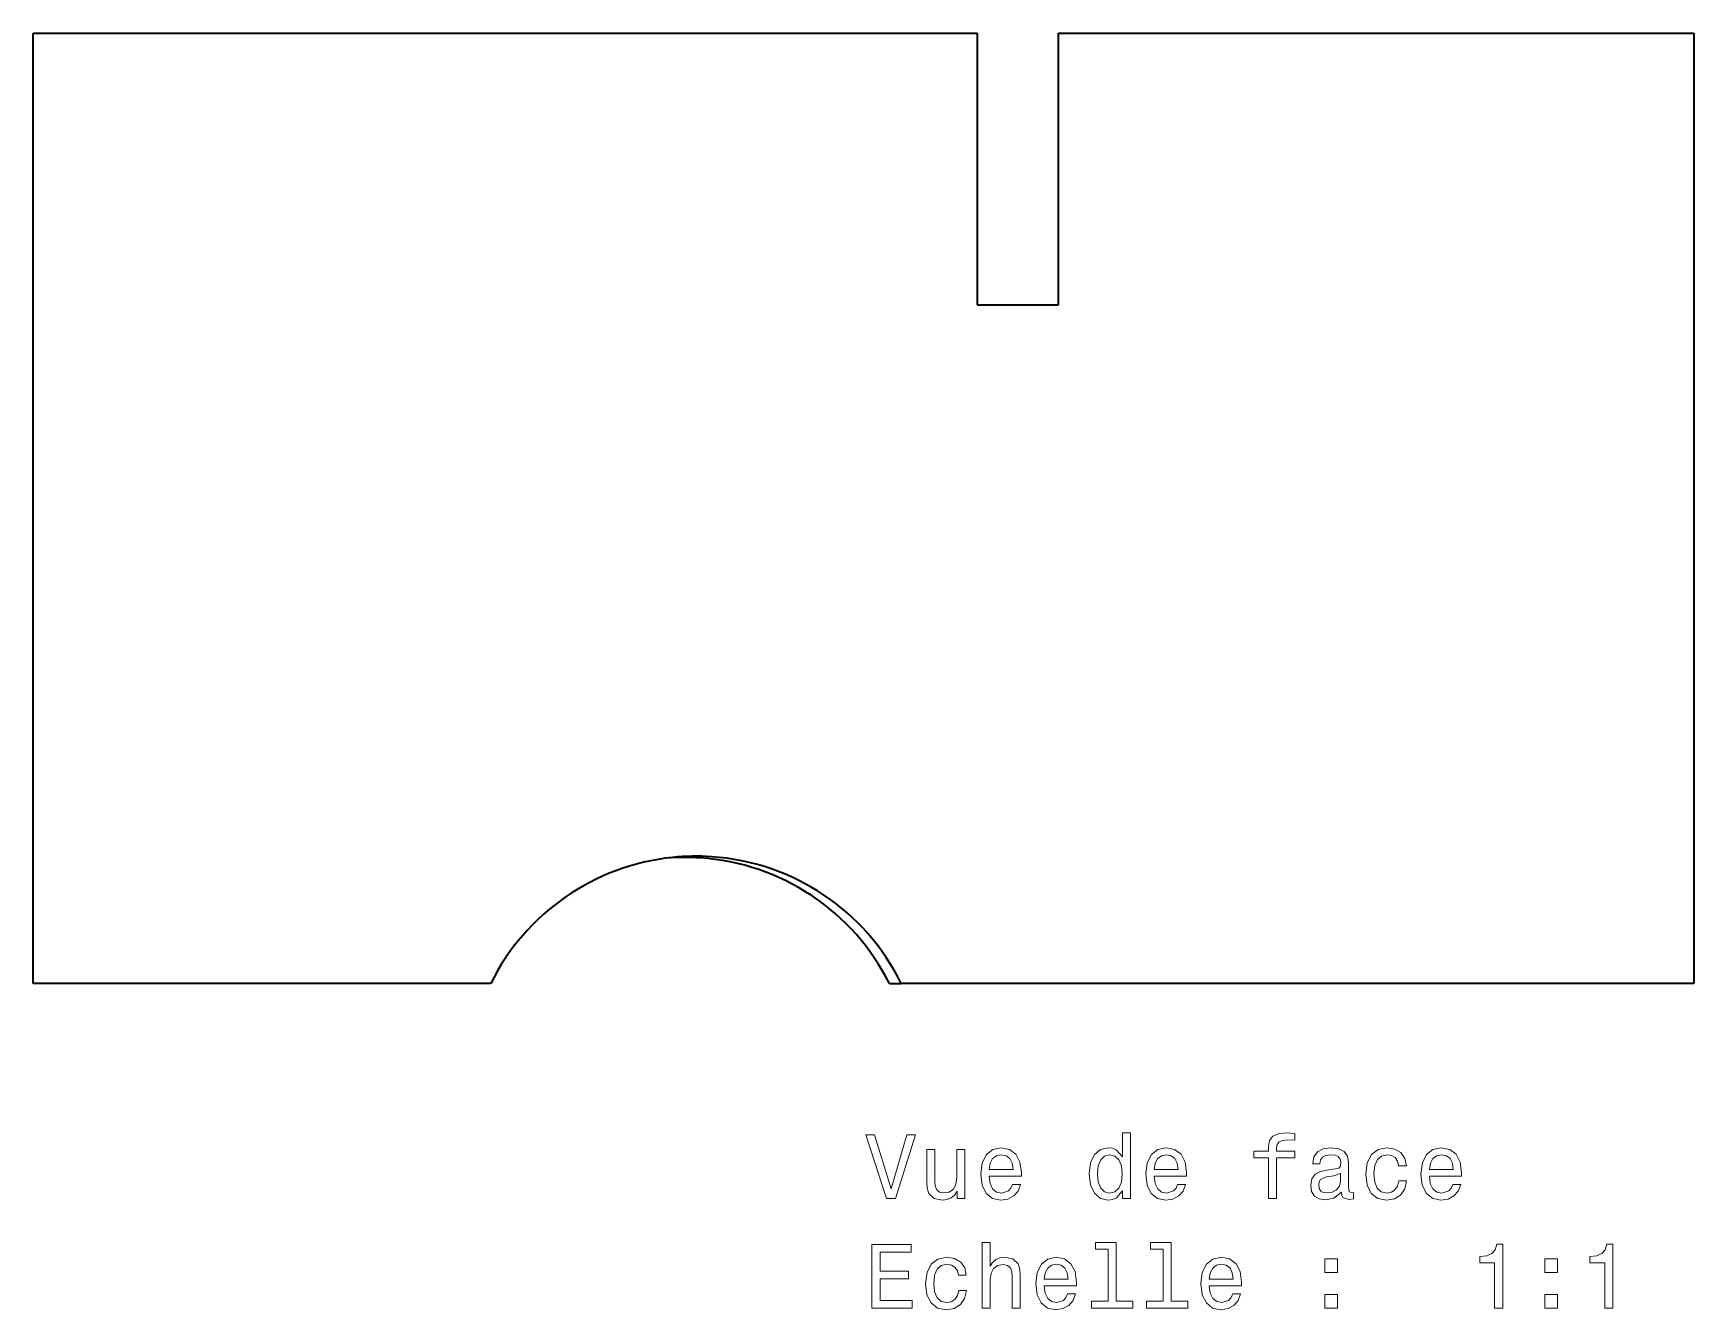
# Model space of a CAD drawing. Extents: x 102.7 to 194.3, y 60.8 to 131.3.
import ezdxf

# ---------------------------------------------------------------- set-up
doc = ezdxf.new("R2010")
doc.units = 0

msp = doc.modelspace()

# ---------------------------------------------------------------- linework, layer by layer
at = {"color": 7, "lineweight": 35, "ltscale": 0.072513}
msp.add_line((102.687256, 131.267685), (105.587769, 131.267685), dxfattribs=at)
at = {"color": 7, "lineweight": 35}
for p, q in [((102.687256, 78.812462), (102.687256, 131.267685)), ((105.587769, 131.267685), (154.768127, 131.267685)), ((159.268127, 131.267685), (194.312729, 131.267685)), ((194.312729, 131.267685), (194.312729, 78.812462)), ((127.928558, 78.812462), (102.687256, 78.812462)), ((194.312729, 78.812462), (150.586182, 78.812462))]:
    msp.add_line(p, q, dxfattribs=at)
at = {"color": 7, "lineweight": 35, "ltscale": 0.375}
for p, q in [((154.768127, 131.267685), (154.768127, 116.267685)), ((159.268127, 116.267685), (159.268127, 131.267685))]:
    msp.add_line(p, q, dxfattribs=at)
at = {"color": 7, "lineweight": 35, "ltscale": 0.1125}
msp.add_line((154.768127, 116.267685), (159.268127, 116.267685), dxfattribs=at)
at = {"color": 7, "lineweight": 35, "ltscale": 0.016478}
msp.add_line((149.927078, 78.812462), (150.586182, 78.812462), dxfattribs=at)
at = {"color": 7, "lineweight": 13}
for points in [[(162.782425, 67.37442), (162.782425, 66.955833), (163.226227, 66.955833), (163.226227, 70.576874), (162.78746, 70.576874), (162.78746, 69.250504), (162.44957, 69.633789), (162.242798, 69.724564), (162.005768, 69.759865), (161.577087, 69.659004), (161.244232, 69.376579), (161.027374, 68.922691), (160.951736, 68.312462), (161.027374, 67.702232), (161.244232, 67.243294), (161.577087, 66.955833), (162.005768, 66.860016), (162.242798, 66.895317), (162.454605, 66.986092)], [(170.841492, 69.19503), (170.841492, 66.955833), (171.285309, 66.955833), (171.285309, 69.19503), (172.293945, 69.19503), (172.293945, 69.573265), (171.285309, 69.573265), (171.285309, 69.739693), (171.320602, 69.941422), (171.4366, 70.077591), (171.633286, 70.158279), (171.91571, 70.188545), (172.293945, 70.168373), (172.293945, 70.551651), (171.81485, 70.576874), (171.381134, 70.531479), (171.078537, 70.395317), (170.896973, 70.158279), (170.841492, 69.820389), (170.841492, 69.573265), (170.029541, 69.573265), (170.029541, 69.19503)], [(150.895538, 70.460876), (150.018005, 67.480331), (149.11528, 70.460876), (148.636169, 70.460876), (149.765854, 66.955833), (150.270172, 66.955833), (151.374634, 70.460876)], [(154.097977, 69.664047), (153.654175, 69.664047), (153.654175, 68.100647), (153.603745, 67.737534), (153.457489, 67.475288), (153.230545, 67.313904), (152.932999, 67.263474), (152.695969, 67.303818), (152.544662, 67.42485), (152.458939, 67.631622), (152.438766, 67.924133), (152.438766, 69.664047), (151.994965, 69.664047), (151.994965, 67.883789), (152.010086, 67.525719), (152.105911, 67.228165), (152.398422, 66.955833), (152.867432, 66.860016), (153.119598, 66.895317), (153.336456, 66.986092), (153.523056, 67.142433), (153.674347, 67.369377), (153.674347, 66.955833), (154.097977, 66.955833)], [(155.434433, 68.181335), (157.209656, 68.181335), (157.214691, 68.388107), (157.134003, 68.968079), (156.912109, 69.401802), (156.559082, 69.664047), (156.090057, 69.759865), (155.631119, 69.659004), (155.278091, 69.376579), (155.051147, 68.917648), (154.970459, 68.312462), (155.046112, 67.692146), (155.273056, 67.238251), (155.621033, 66.955833), (156.074921, 66.860016), (156.468292, 66.925575), (156.791061, 67.097046), (157.028091, 67.369377), (157.164261, 67.732491), (156.72551, 67.732491), (156.63472, 67.530762), (156.503601, 67.379463), (156.130402, 67.25843), (155.842941, 67.313904), (155.626083, 67.490417), (155.484863, 67.777878), (155.434433, 68.166206)], [(164.542511, 68.181335), (166.317719, 68.181335), (166.322769, 68.388107), (166.242081, 68.968079), (166.020172, 69.401802), (165.667145, 69.664047), (165.19812, 69.759865), (164.739197, 69.659004), (164.386169, 69.376579), (164.159225, 68.917648), (164.078537, 68.312462), (164.154175, 67.692146), (164.381119, 67.238251), (164.729111, 66.955833), (165.182999, 66.860016), (165.57637, 66.925575), (165.899139, 67.097046), (166.136169, 67.369377), (166.272339, 67.732491), (165.833572, 67.732491), (165.742798, 67.530762), (165.611664, 67.379463), (165.23848, 67.25843), (164.951004, 67.313904), (164.734146, 67.490417), (164.592941, 67.777878), (164.542511, 68.166206)], [(174.871033, 67.308861), (174.871033, 67.293732), (174.896255, 67.122261), (174.971909, 67.001221), (175.289627, 66.905403), (175.536743, 66.945747), (175.536743, 67.288689), (175.430832, 67.27356), (175.289627, 67.339119), (175.264404, 67.540848), (175.264404, 68.942863), (175.203888, 69.300934), (175.027374, 69.553093), (174.719742, 69.704391), (174.286026, 69.759865), (173.862396, 69.699348), (173.549713, 69.527878), (173.353027, 69.26059), (173.28746, 68.907562), (173.28746, 68.877304), (173.685883, 68.877304), (173.721176, 69.089119), (173.832138, 69.240417), (174.013687, 69.331192), (174.270889, 69.366493), (174.518005, 69.341278), (174.694519, 69.265633), (174.80043, 69.134506), (174.835739, 68.95295), (174.815567, 68.741135), (174.734863, 68.635231), (174.533142, 68.584793), (174.154907, 68.544449), (173.721176, 68.453674), (173.413544, 68.29229), (173.231995, 68.040131), (173.176514, 67.666931), (173.226944, 67.334076), (173.383286, 67.08696), (173.635452, 66.930618), (173.983429, 66.875145), (174.452454, 66.981049)], [(178.023056, 68.76635), (178.461823, 68.76635), (178.371033, 69.169807), (178.154175, 69.487534), (177.816284, 69.684219), (177.377518, 69.759865), (176.893372, 69.659004), (176.525208, 69.376579), (176.293228, 68.917648), (176.21254, 68.302376), (176.288177, 67.692146), (176.515137, 67.238251), (176.873199, 66.955833), (177.362396, 66.860016), (177.796112, 66.935661), (178.134003, 67.147476), (178.365997, 67.480331), (178.466858, 67.924133), (178.043228, 67.924133), (177.967575, 67.641716), (177.82637, 67.429893), (177.624634, 67.298775), (177.377518, 67.25843), (177.069885, 67.32399), (176.847977, 67.525719), (176.711823, 67.853531), (176.666428, 68.317505), (176.711823, 68.771393), (176.853027, 69.099205), (177.079971, 69.300934), (177.377518, 69.371536), (177.639771, 69.326149), (177.836456, 69.210159), (177.967575, 69.018517)], [(179.722626, 68.181335), (181.497833, 68.181335), (181.502884, 68.388107), (181.42218, 68.968079), (181.200287, 69.401802), (180.84726, 69.664047), (180.378235, 69.759865), (179.919312, 69.659004), (179.566284, 69.376579), (179.33934, 68.917648), (179.258636, 68.312462), (179.33429, 67.692146), (179.561234, 67.238251), (179.909225, 66.955833), (180.363113, 66.860016), (180.756485, 66.925575), (181.079254, 67.097046), (181.316284, 67.369377), (181.452454, 67.732491), (181.013687, 67.732491), (180.922913, 67.530762), (180.791779, 67.379463), (180.418579, 67.25843), (180.131119, 67.313904), (179.914261, 67.490417), (179.773056, 67.777878), (179.722626, 68.166206)], [(155.434433, 68.554535), (155.489914, 68.902519), (155.626083, 69.159721), (155.832855, 69.316063), (156.105194, 69.371536), (156.372482, 69.316063), (156.579254, 69.159721), (156.705338, 68.902519), (156.750717, 68.554535)], [(162.081406, 69.36145), (162.373917, 69.290848), (162.595825, 69.094162), (162.726944, 68.76635), (162.777374, 68.312462), (162.726944, 67.853531), (162.595825, 67.525719), (162.373917, 67.32399), (162.081406, 67.25843), (161.804031, 67.32399), (161.592224, 67.525719), (161.451004, 67.858574), (161.405624, 68.312462), (161.451004, 68.761307), (161.592224, 69.089119), (161.804031, 69.290848)], [(164.542511, 68.554535), (164.597977, 68.902519), (164.734146, 69.159721), (164.940918, 69.316063), (165.213257, 69.371536), (165.480545, 69.316063), (165.687317, 69.159721), (165.8134, 68.902519), (165.858795, 68.554535)], [(179.722626, 68.554535), (179.778091, 68.902519), (179.914261, 69.159721), (180.121033, 69.316063), (180.393372, 69.371536), (180.66066, 69.316063), (180.867432, 69.159721), (180.993515, 68.902519), (181.03891, 68.554535)], [(174.820602, 67.903961), (174.760086, 67.641716), (174.598709, 67.43998), (174.356628, 67.308861), (174.059082, 67.263474), (173.867432, 67.288689), (173.731262, 67.369377), (173.645538, 67.51059), (173.620316, 67.707275), (173.640488, 67.883789), (173.721176, 68.009865), (174.043945, 68.151077), (174.452454, 68.211594), (174.820602, 68.332634)], [(148.958939, 60.909004), (151.177948, 60.909004), (151.177948, 61.332634), (149.422913, 61.332634), (149.422913, 62.517796), (150.986313, 62.517796), (150.986313, 62.936382), (149.422913, 62.936382), (149.422913, 63.985374), (151.137604, 63.985374), (151.137604, 64.409004), (148.958939, 64.409004)], [(155.046112, 60.909004), (155.489914, 60.909004), (155.489914, 62.472404), (155.535309, 62.830475), (155.681549, 63.09272), (155.908508, 63.254105), (156.21109, 63.314625), (156.453171, 63.264191), (156.604462, 63.128025), (156.680115, 62.901077), (156.705338, 62.598484), (156.705338, 60.909004), (157.149139, 60.909004), (157.149139, 62.689262), (157.128967, 63.047333), (157.038177, 63.344883), (156.740631, 63.617218), (156.276657, 63.713039), (156.02449, 63.677734), (155.807632, 63.581917), (155.626083, 63.430618), (155.489914, 63.223846), (155.489914, 64.530045), (155.046112, 64.530045)], [(162.000717, 64.156845), (162.000717, 61.282204), (161.087891, 61.282204), (161.087891, 60.909004), (163.35231, 60.909004), (163.35231, 61.282204), (162.444519, 61.282204), (162.444519, 64.530045), (161.304749, 64.530045), (161.304749, 64.156845)], [(165.036743, 64.156845), (165.036743, 61.282204), (164.123917, 61.282204), (164.123917, 60.909004), (166.388336, 60.909004), (166.388336, 61.282204), (165.480545, 61.282204), (165.480545, 64.530045), (164.340775, 64.530045), (164.340775, 64.156845)], [(183.323486, 60.909004), (183.78241, 60.909004), (183.78241, 64.434219), (183.439484, 64.434219), (183.348694, 64.126587), (183.167145, 63.919811), (182.889771, 63.798775), (182.506485, 63.758427), (182.506485, 63.40036), (183.323486, 63.40036)], [(189.395538, 60.909004), (189.854462, 60.909004), (189.854462, 64.434219), (189.51152, 64.434219), (189.420746, 64.126587), (189.239197, 63.919811), (188.961807, 63.798775), (188.578522, 63.758427), (188.578522, 63.40036), (189.395538, 63.40036)], [(153.734863, 62.719524), (154.17363, 62.719524), (154.082855, 63.122982), (153.865997, 63.440704), (153.528091, 63.63739), (153.08934, 63.713039), (152.605194, 63.612175), (152.23703, 63.329754), (152.005051, 62.870819), (151.924347, 62.255547), (152, 61.645317), (152.226944, 61.191425), (152.585022, 60.909004), (153.074203, 60.813183), (153.507919, 60.888832), (153.845825, 61.100647), (154.077805, 61.433498), (154.17868, 61.877304), (153.755051, 61.877304), (153.679398, 61.594883), (153.538177, 61.383068), (153.336456, 61.251945), (153.08934, 61.211597), (152.781708, 61.277161), (152.559799, 61.478889), (152.42363, 61.806698), (152.378235, 62.270676), (152.42363, 62.724567), (152.564835, 63.052376), (152.791794, 63.254105), (153.08934, 63.324711), (153.351578, 63.27932), (153.548279, 63.163326), (153.679398, 62.971684)], [(158.470459, 62.13451), (160.245682, 62.13451), (160.250717, 62.341282), (160.170029, 62.921253), (159.94812, 63.354969), (159.595108, 63.617218), (159.126083, 63.713039), (158.667145, 63.612175), (158.314117, 63.329754), (158.087173, 62.870819), (158.006485, 62.265633), (158.082138, 61.645317), (158.309082, 61.191425), (158.657059, 60.909004), (159.110947, 60.813183), (159.504318, 60.878746), (159.827087, 61.050213), (160.064117, 61.322548), (160.200287, 61.685661), (159.761536, 61.685661), (159.670746, 61.483932), (159.539627, 61.332634), (159.166428, 61.211597), (158.878967, 61.267075), (158.662109, 61.443588), (158.520889, 61.731049), (158.470459, 62.119377)], [(158.470459, 62.507706), (158.52594, 62.85569), (158.662109, 63.112896), (158.868881, 63.269234), (159.141205, 63.324711), (159.408508, 63.269234), (159.61528, 63.112896), (159.741348, 62.85569), (159.786743, 62.507706)], [(167.578537, 62.13451), (169.353745, 62.13451), (169.358795, 62.341282), (169.278107, 62.921253), (169.056198, 63.354969), (168.703171, 63.617218), (168.234146, 63.713039), (167.775223, 63.612175), (167.422195, 63.329754), (167.195251, 62.870819), (167.114548, 62.265633), (167.190201, 61.645317), (167.417145, 61.191425), (167.765137, 60.909004), (168.219025, 60.813183), (168.612396, 60.878746), (168.935165, 61.050213), (169.172195, 61.322548), (169.30835, 61.685661), (168.869598, 61.685661), (168.778824, 61.483932), (168.64769, 61.332634), (168.27449, 61.211597), (167.98703, 61.267075), (167.770172, 61.443588), (167.628967, 61.731049), (167.578537, 62.119377)], [(167.578537, 62.507706), (167.634003, 62.85569), (167.770172, 63.112896), (167.976944, 63.269234), (168.249283, 63.324711), (168.516571, 63.269234), (168.723343, 63.112896), (168.849426, 62.85569), (168.894806, 62.507706)], [(173.958221, 62.865776), (174.654175, 62.865776), (174.654175, 63.617218), (173.958221, 63.617218)], [(186.102295, 62.865776), (186.798264, 62.865776), (186.798264, 63.617218), (186.102295, 63.617218)], [(173.958221, 60.909004), (174.654175, 60.909004), (174.654175, 61.660446), (173.958221, 61.660446)], [(186.102295, 60.909004), (186.798264, 60.909004), (186.798264, 61.660446), (186.102295, 61.660446)]]:
    msp.add_lwpolyline(points, close=True, dxfattribs=at)
at = {"color": 7, "lineweight": 35}
for centre, radius, start, end in [((138.641418, 73.084938), 12.695732, 86.1794, 94.456025), ((139.268723, 73.148941), 12.696318, 86.179557, 95.881868)]:
    msp.add_arc(centre, radius, start, end, dxfattribs=at)
for centre, major_axis, ratio, start_param, end_param in [((139.249161, 73.3433), (12.536713, 1.258501), 0.992164, 1.573420219, 2.587981186), ((138.620697, 73.278908), (12.530396, 1.319018), 0.992146, 0.352817063, 1.397889873), ((139.248047, 73.343536), (12.530548, 1.317387), 0.992145, 0.347192343, 1.398020855)]:
    msp.add_ellipse(centre, major_axis=major_axis, ratio=ratio, start_param=start_param, end_param=end_param, dxfattribs=at)

doc.saveas('drawing.dxf')
